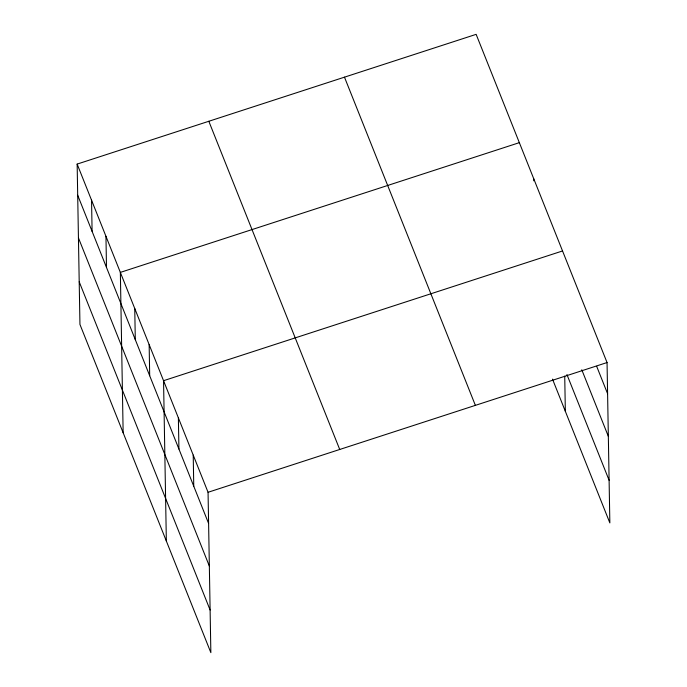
<?xml version="1.0" encoding="UTF-8"?>
<svg xmlns="http://www.w3.org/2000/svg" width="687" height="687" viewBox="0 0 687 687"><rect width="100%" height="100%" fill="white"/><g stroke="black" fill="none" stroke-linecap="round" stroke-linejoin="round"><path stroke-width="1.03" d="M77.15 164.09L208.058 492.287L210.857 652.65L79.95 324.453L77.15 164.09L476.143 34.35L607.05 362.547L609.85 522.91L552.503 379.121M519.346 142.656L120.354 272.395L123.145 432.758M562.541 250.961L163.549 380.701L166.348 541.064M208.058 492.287L607.05 362.547M596.659 366.291L607.591 393.694M581.786 369.778L608.338 436.339M566.938 374.552L609.103 480.273M344.479 77.167L475.378 405.364M208.822 121.273L339.722 449.478M77.691 195.237L208.599 523.434M78.438 237.874L209.346 566.079M79.203 281.807L210.11 610.013M564.731 376.141L565.341 411.324M533.739 178.757L533.782 180.836M193.219 455.095L193.76 486.241M178.38 417.894L178.929 449.04M149.148 344.599L149.689 375.746M134.746 308.497L135.296 339.644M105.953 236.294L106.494 267.441M91.551 200.192L92.092 231.339"/></g></svg>
